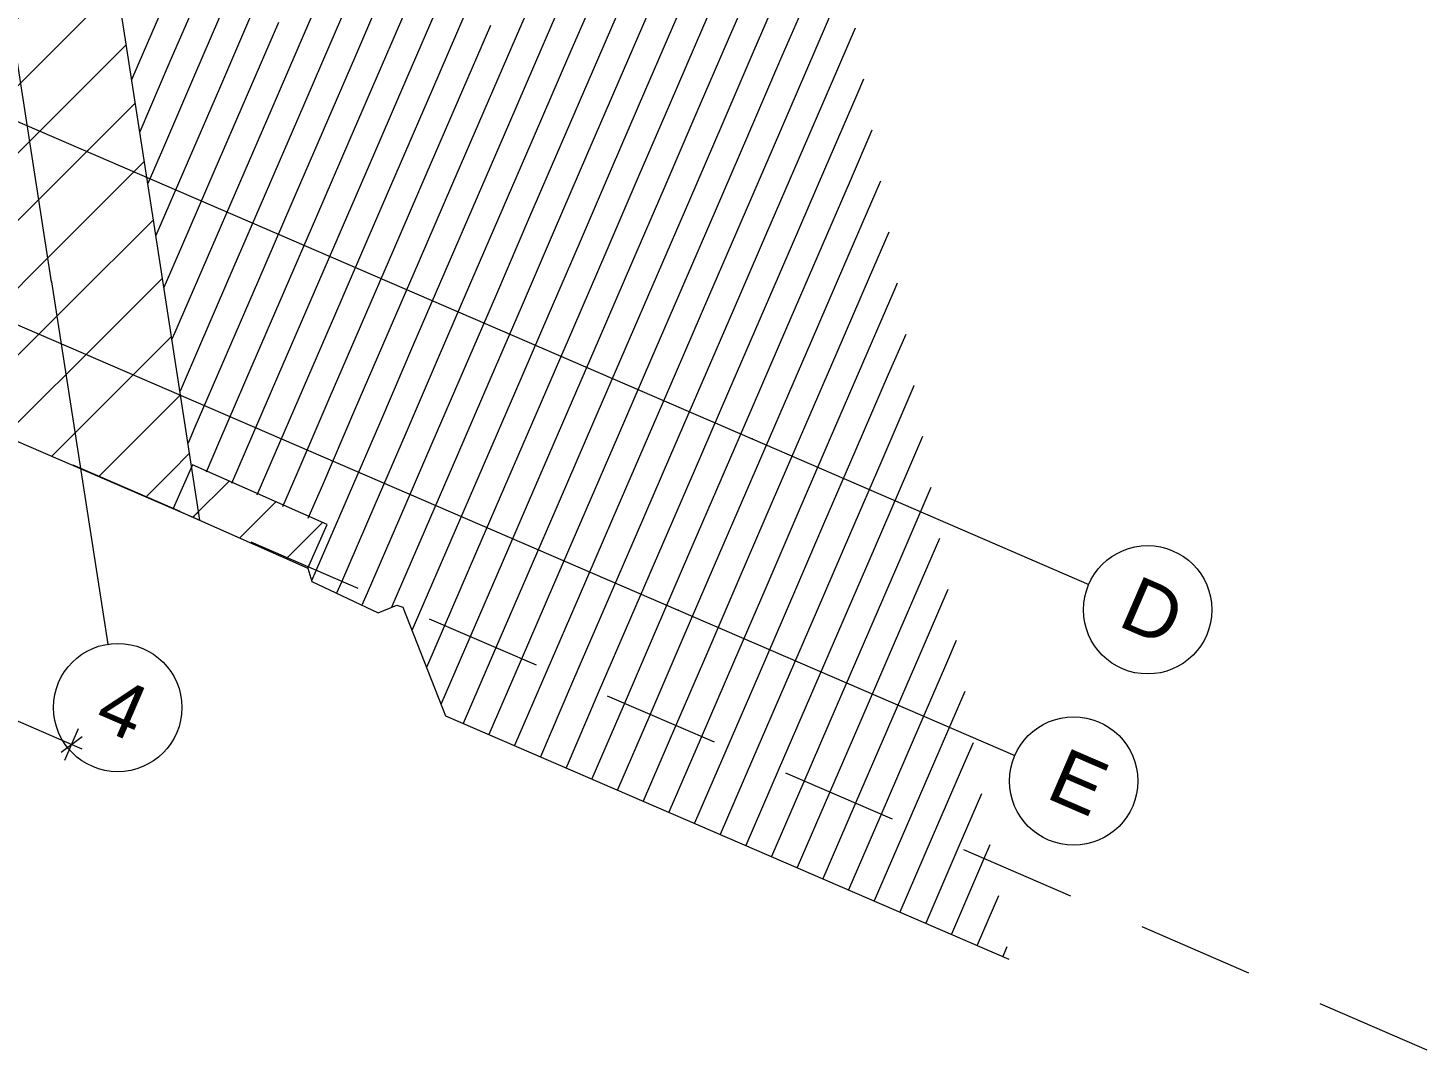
# Model space of a CAD drawing. Header units: millimetres. Extents: x 12535256 to 12566104, y 356204449 to 356234587.
# Drawn here: x 12557364 to 12561179, y 356204449 to 356207237 of the extents above; entities that cross this region are included whole.
import ezdxf
from ezdxf.enums import TextEntityAlignment as Align

# ---------------------------------------------------------------- set-up
doc = ezdxf.new("R2010")
doc.units = ezdxf.units.MM
doc.header["$MEASUREMENT"] = 0
doc.linetypes.add('Dashed Long', pattern=[529.166651, 317.499995, -211.666656])
doc.linetypes.add('Dot & Dashed', pattern=[6702.78, 3527.78, -1763.89, 0, -1411.11])
for name, color, linetype in [('New_010 Aussenwände', 7, 'Continuous'), ('New_110 Bemassungen Ausführung', 7, 'Continuous'), ('New_290 Raster _ Achsen', 7, 'Continuous')]:
    doc.layers.add(name, color=color, linetype=linetype)
for name, color, linetype, lineweight in [('New_010 Aussenwände_Pen_No__1', 7, 'Continuous', 13), ('New_010 Aussenwände_Pen_No__96', 8, 'Continuous', 13), ('New_110 Bemassungen Ausführung_Pen_No__1', 7, 'Continuous', 13), ('New_160 Beschriftungen Ausführung_Pen_No__1', 7, 'Continuous', 13), ('New_255 Plangrafiken_Pen_No__21', 1, 'Continuous', 13), ('New_255 Plangrafiken_Pen_No__39', 8, 'Continuous', 13), ('New_290 Raster _ Achsen_Pen_No__1', 7, 'Continuous', 13), ('New_290 Raster _ Achsen_Pen_No__108', 7, 'Continuous', 13)]:
    doc.layers.add(name, color=color, linetype=linetype, lineweight=lineweight)
doc.styles.add('GENERATED_STYLE_1', font='arial.ttf')
doc.dimstyles.new('GENERATED_STYLE__1', dxfattribs={"dimtxt": 125, "dimasz": 47.5, "dimexe": 0.18, "dimexo": 2, "dimgap": 0, "dimtad": 1, "dimlfac": 0.001, "dimzin": 0, "dimdsep": 46, "dimtxsty": 'GENERATED_STYLE_1', "dimblk": 'ARROWHEAD_2', "dimblk1": 'ARROWHEAD_2', "dimblk2": 'ARROWHEAD_2', "dimcen": 0.09, "dimclrd": 7, "dimclre": 7, "dimclrt": 7, "dimadec": 0, "dimazin": 0, "dimtfac": 1, "dimtdec": 4, "dimtmove": 0, "dimatfit": 3, "dimfxl": 1, "dimtolj": 1, "dimtzin": 0, "dimarcsym": 0})
pattern_1 = [(45, (12240439.16, 356160438.36), (-91.92388, 91.92388), [])]

# ---------------------------------------------------------------- blocks, each defined once
blk = doc.blocks.new('*X19', base_point=(12240439.2, 356160438.4))
at = {"layer": 'New_255 Plangrafiken_Pen_No__39', "color": 8, "linetype": 'Continuous', "lineweight": 13}
for p, q in [((12558204.9, 356207425.3), (12558116.8, 356207221.3)), ((12558204.9, 356207425.3), (12558116.8, 356207221.3)), ((12558783.3, 356207417.3), (12558695.3, 356207213.4)), ((12558783.3, 356207417.3), (12558695.3, 356207213.4)), ((12559291.8, 356207439.7), (12559203.7, 356207235.8)), ((12559291.8, 356207439.7), (12559203.7, 356207235.8)), ((12559361.8, 356207409.4), (12559273.7, 356207205.5)), ((12559361.8, 356207409.4), (12559273.7, 356207205.5)), ((12557766.5, 356207372.7), (12557678.4, 356207168.7)), ((12557766.5, 356207372.7), (12557678.4, 356207168.7)), ((12558274.9, 356207395), (12558186.8, 356207191.1)), ((12558274.9, 356207395), (12558186.8, 356207191.1)), ((12558853.4, 356207387.1), (12558765.3, 356207183.2)), ((12558853.4, 356207387.1), (12558765.3, 356207183.2)), ((12559431.9, 356207379.1), (12559343.8, 356207175.2)), ((12559431.9, 356207379.1), (12559343.8, 356207175.2)), ((12557836.6, 356207342.4), (12557748.5, 356207138.5)), ((12557836.6, 356207342.4), (12557748.5, 356207138.5)), ((12558345, 356207364.7), (12558256.9, 356207160.8)), ((12558345, 356207364.7), (12558256.9, 356207160.8)), ((12558415, 356207334.5), (12558327, 356207130.6)), ((12558415, 356207334.5), (12558327, 356207130.6)), ((12558923.5, 356207356.8), (12558835.4, 356207152.9)), ((12558923.5, 356207356.8), (12558835.4, 356207152.9)), ((12559501.9, 356207348.9), (12559413.8, 356207145)), ((12559501.9, 356207348.9), (12559413.8, 356207145)), ((12557906.6, 356207312.1), (12557818.5, 356207108.2)), ((12557906.6, 356207312.1), (12557818.5, 356207108.2)), ((12558485.1, 356207304.2), (12558397, 356207100.3)), ((12558485.1, 356207304.2), (12558397, 356207100.3)), ((12558993.5, 356207326.5), (12558905.4, 356207122.6)), ((12558993.5, 356207326.5), (12558905.4, 356207122.6)), ((12559063.6, 356207296.3), (12558975.5, 356207092.4)), ((12559063.6, 356207296.3), (12558975.5, 356207092.4)), ((12559572, 356207318.6), (12559483.9, 356207114.7)), ((12559572, 356207318.6), (12559483.9, 356207114.7)), ((12557976.7, 356207281.9), (12557888.6, 356207078)), ((12557976.7, 356207281.9), (12557888.6, 356207078)), ((12558555.1, 356207273.9), (12558467.1, 356207070)), ((12558555.1, 356207273.9), (12558467.1, 356207070)), ((12559133.6, 356207266), (12559045.5, 356207062.1)), ((12559133.6, 356207266), (12559045.5, 356207062.1)), ((12558046.7, 356207251.6), (12557958.6, 356207047.7)), ((12558046.7, 356207251.6), (12557958.6, 356207047.7)), ((12558116.8, 356207221.3), (12558028.7, 356207017.4)), ((12558116.8, 356207221.3), (12558028.7, 356207017.4)), ((12558625.2, 356207243.7), (12558537.1, 356207039.8)), ((12558625.2, 356207243.7), (12558537.1, 356207039.8)), ((12559203.7, 356207235.8), (12559115.6, 356207031.8)), ((12559203.7, 356207235.8), (12559115.6, 356207031.8)), ((12559619.5, 356207236.2), (12559553.9, 356207084.4)), ((12559619.5, 356207236.2), (12559553.9, 356207084.4)), ((12558186.8, 356207191.1), (12558098.8, 356206987.2)), ((12558186.8, 356207191.1), (12558098.8, 356206987.2)), ((12558695.3, 356207213.4), (12558607.2, 356207009.5)), ((12558695.3, 356207213.4), (12558607.2, 356207009.5)), ((12558765.3, 356207183.2), (12558677.2, 356206979.2)), ((12558765.3, 356207183.2), (12558677.2, 356206979.2)), ((12559273.7, 356207205.5), (12559185.6, 356207001.6)), ((12559273.7, 356207205.5), (12559185.6, 356207001.6)), ((12557678.4, 356207168.7), (12557646.7, 356207095.3)), ((12557678.4, 356207168.7), (12557646.7, 356207095.3)), ((12558256.9, 356207160.8), (12558168.8, 356206956.9)), ((12558256.9, 356207160.8), (12558168.8, 356206956.9)), ((12558835.4, 356207152.9), (12558747.3, 356206949)), ((12558835.4, 356207152.9), (12558747.3, 356206949)), ((12559343.8, 356207175.2), (12559255.7, 356206971.3)), ((12559343.8, 356207175.2), (12559255.7, 356206971.3)), ((12559413.8, 356207145), (12559325.7, 356206941.1)), ((12559413.8, 356207145), (12559325.7, 356206941.1)), ((12557748.5, 356207138.5), (12557668.7, 356206953.7)), ((12557748.5, 356207138.5), (12557668.7, 356206953.7)), ((12557818.5, 356207108.2), (12557730.5, 356206904.3)), ((12557818.5, 356207108.2), (12557730.5, 356206904.3)), ((12558327, 356207130.6), (12558238.9, 356206926.6)), ((12558327, 356207130.6), (12558238.9, 356206926.6)), ((12558905.4, 356207122.6), (12558817.3, 356206918.7)), ((12558905.4, 356207122.6), (12558817.3, 356206918.7)), ((12559483.9, 356207114.7), (12559395.8, 356206910.8)), ((12559483.9, 356207114.7), (12559395.8, 356206910.8)), ((12557888.6, 356207078), (12557800.5, 356206874)), ((12557888.6, 356207078), (12557800.5, 356206874)), ((12558397, 356207100.3), (12558308.9, 356206896.4)), ((12558397, 356207100.3), (12558308.9, 356206896.4)), ((12558467.1, 356207070), (12558379, 356206866.1)), ((12558467.1, 356207070), (12558379, 356206866.1)), ((12558975.5, 356207092.4), (12558887.4, 356206888.5)), ((12558975.5, 356207092.4), (12558887.4, 356206888.5)), ((12559553.9, 356207084.4), (12559465.9, 356206880.5)), ((12559553.9, 356207084.4), (12559465.9, 356206880.5)), ((12559642.5, 356207097), (12559624, 356207054.2)), ((12559642.5, 356207097), (12559624, 356207054.2)), ((12557958.6, 356207047.7), (12557870.6, 356206843.8)), ((12557958.6, 356207047.7), (12557870.6, 356206843.8)), ((12558537.1, 356207039.8), (12558449, 356206835.9)), ((12558537.1, 356207039.8), (12558449, 356206835.9)), ((12559045.5, 356207062.1), (12558957.4, 356206858.2)), ((12559045.5, 356207062.1), (12558957.4, 356206858.2)), ((12559115.6, 356207031.8), (12559027.5, 356206827.9)), ((12559115.6, 356207031.8), (12559027.5, 356206827.9)), ((12559624, 356207054.2), (12559535.9, 356206850.3)), ((12559624, 356207054.2), (12559535.9, 356206850.3)), ((12558028.7, 356207017.4), (12557940.6, 356206813.5)), ((12558028.7, 356207017.4), (12557940.6, 356206813.5)), ((12558607.2, 356207009.5), (12558519.1, 356206805.6)), ((12558607.2, 356207009.5), (12558519.1, 356206805.6)), ((12559185.6, 356207001.6), (12559097.6, 356206797.7)), ((12559185.6, 356207001.6), (12559097.6, 356206797.7)), ((12558098.8, 356206987.2), (12558010.7, 356206783.3)), ((12558098.8, 356206987.2), (12558010.7, 356206783.3)), ((12558168.8, 356206956.9), (12558080.7, 356206753)), ((12558168.8, 356206956.9), (12558080.7, 356206753)), ((12558677.2, 356206979.2), (12558589.1, 356206775.3)), ((12558677.2, 356206979.2), (12558589.1, 356206775.3)), ((12559255.7, 356206971.3), (12559167.6, 356206767.4)), ((12559255.7, 356206971.3), (12559167.6, 356206767.4)), ((12559665.5, 356206957.8), (12559606, 356206820)), ((12559665.5, 356206957.8), (12559606, 356206820)), ((12558238.9, 356206926.6), (12558150.8, 356206722.7)), ((12558238.9, 356206926.6), (12558150.8, 356206722.7)), ((12558747.3, 356206949), (12558659.2, 356206745.1)), ((12558747.3, 356206949), (12558659.2, 356206745.1)), ((12558817.3, 356206918.7), (12558729.2, 356206714.8)), ((12558817.3, 356206918.7), (12558729.2, 356206714.8)), ((12559325.7, 356206941.1), (12559237.7, 356206737.1)), ((12559325.7, 356206941.1), (12559237.7, 356206737.1)), ((12557730.5, 356206904.3), (12557690.7, 356206812.2)), ((12557730.5, 356206904.3), (12557690.7, 356206812.2)), ((12558308.9, 356206896.4), (12558220.8, 356206692.5)), ((12558308.9, 356206896.4), (12558220.8, 356206692.5)), ((12558887.4, 356206888.5), (12558799.3, 356206684.5)), ((12558887.4, 356206888.5), (12558799.3, 356206684.5)), ((12559395.8, 356206910.8), (12559307.7, 356206706.9)), ((12559395.8, 356206910.8), (12559307.7, 356206706.9)), ((12559465.9, 356206880.5), (12559377.8, 356206676.6)), ((12559465.9, 356206880.5), (12559377.8, 356206676.6)), ((12557800.5, 356206874), (12557712.6, 356206670.6)), ((12557800.5, 356206874), (12557712.6, 356206670.6)), ((12557870.6, 356206843.8), (12557782.5, 356206639.9)), ((12557870.6, 356206843.8), (12557782.5, 356206639.9)), ((12558379, 356206866.1), (12558290.9, 356206662.2)), ((12558379, 356206866.1), (12558290.9, 356206662.2)), ((12558957.4, 356206858.2), (12558869.4, 356206654.3)), ((12558957.4, 356206858.2), (12558869.4, 356206654.3)), ((12559535.9, 356206850.3), (12559447.8, 356206646.4)), ((12559535.9, 356206850.3), (12559447.8, 356206646.4)), ((12557940.6, 356206813.5), (12557852.5, 356206609.6)), ((12557940.6, 356206813.5), (12557852.5, 356206609.6)), ((12558449, 356206835.9), (12558360.9, 356206631.9)), ((12558449, 356206835.9), (12558360.9, 356206631.9)), ((12558519.1, 356206805.6), (12558431, 356206601.7)), ((12558519.1, 356206805.6), (12558431, 356206601.7)), ((12559027.5, 356206827.9), (12558939.4, 356206624)), ((12559027.5, 356206827.9), (12558939.4, 356206624)), ((12559606, 356206820), (12559517.9, 356206616.1)), ((12559606, 356206820), (12559517.9, 356206616.1)), ((12559688.5, 356206818.6), (12559676, 356206789.7)), ((12559688.5, 356206818.6), (12559676, 356206789.7)), ((12558010.7, 356206783.3), (12557922.6, 356206579.3)), ((12558010.7, 356206783.3), (12557922.6, 356206579.3)), ((12558589.1, 356206775.3), (12558501.1, 356206571.4)), ((12558589.1, 356206775.3), (12558501.1, 356206571.4)), ((12559097.6, 356206797.7), (12559009.5, 356206593.8)), ((12559097.6, 356206797.7), (12559009.5, 356206593.8)), ((12559167.6, 356206767.4), (12559079.5, 356206563.5)), ((12559167.6, 356206767.4), (12559079.5, 356206563.5)), ((12559676, 356206789.7), (12559587.9, 356206585.8)), ((12559676, 356206789.7), (12559587.9, 356206585.8)), ((12558080.7, 356206753), (12557992.6, 356206549.1)), ((12558080.7, 356206753), (12557992.6, 356206549.1)), ((12558150.8, 356206722.7), (12558062.7, 356206518.8)), ((12558150.8, 356206722.7), (12558062.7, 356206518.8)), ((12558659.2, 356206745.1), (12558571.1, 356206541.2)), ((12558659.2, 356206745.1), (12558571.1, 356206541.2)), ((12559237.7, 356206737.1), (12559149.6, 356206533.2)), ((12559237.7, 356206737.1), (12559149.6, 356206533.2)), ((12558220.8, 356206692.5), (12558132.7, 356206488.6)), ((12558220.8, 356206692.5), (12558132.7, 356206488.6)), ((12558729.2, 356206714.8), (12558641.2, 356206510.9)), ((12558729.2, 356206714.8), (12558641.2, 356206510.9)), ((12558799.3, 356206684.5), (12558711.2, 356206480.6)), ((12558799.3, 356206684.5), (12558711.2, 356206480.6)), ((12559307.7, 356206706.9), (12559219.6, 356206503)), ((12559307.7, 356206706.9), (12559219.6, 356206503)), ((12558290.9, 356206662.2), (12558202.8, 356206458.3)), ((12558290.9, 356206662.2), (12558202.8, 356206458.3)), ((12558869.4, 356206654.3), (12558781.3, 356206450.4)), ((12558869.4, 356206654.3), (12558781.3, 356206450.4)), ((12559377.8, 356206676.6), (12559289.7, 356206472.7)), ((12559377.8, 356206676.6), (12559289.7, 356206472.7)), ((12559447.8, 356206646.4), (12559359.7, 356206442.4)), ((12559447.8, 356206646.4), (12559359.7, 356206442.4)), ((12559711.5, 356206679.4), (12559658, 356206555.6)), ((12559711.5, 356206679.4), (12559658, 356206555.6)), ((12557782.5, 356206639.9), (12557734.6, 356206529.1)), ((12557782.5, 356206639.9), (12557734.6, 356206529.1)), ((12557852.5, 356206609.6), (12557764.4, 356206405.7)), ((12557852.5, 356206609.6), (12557764.4, 356206405.7)), ((12558360.9, 356206631.9), (12558272.9, 356206428)), ((12558360.9, 356206631.9), (12558272.9, 356206428)), ((12558939.4, 356206624), (12558851.3, 356206420.1)), ((12558939.4, 356206624), (12558851.3, 356206420.1)), ((12559517.9, 356206616.1), (12559429.8, 356206412.2)), ((12559517.9, 356206616.1), (12559429.8, 356206412.2)), ((12557922.6, 356206579.3), (12557834.5, 356206375.4)), ((12557922.6, 356206579.3), (12557834.5, 356206375.4)), ((12558431, 356206601.7), (12558342.9, 356206397.8)), ((12558431, 356206601.7), (12558342.9, 356206397.8)), ((12558501.1, 356206571.4), (12558413, 356206367.5)), ((12558501.1, 356206571.4), (12558413, 356206367.5)), ((12559009.5, 356206593.8), (12558921.4, 356206389.8)), ((12559009.5, 356206593.8), (12558921.4, 356206389.8)), ((12559587.9, 356206585.8), (12559499.8, 356206381.9)), ((12559587.9, 356206585.8), (12559499.8, 356206381.9)), ((12557992.6, 356206549.1), (12557904.6, 356206345.2)), ((12557992.6, 356206549.1), (12557904.6, 356206345.2)), ((12558571.1, 356206541.2), (12558483, 356206337.3)), ((12558571.1, 356206541.2), (12558483, 356206337.3)), ((12559079.5, 356206563.5), (12558991.4, 356206359.6)), ((12559079.5, 356206563.5), (12558991.4, 356206359.6)), ((12559149.6, 356206533.2), (12559061.5, 356206329.3)), ((12559149.6, 356206533.2), (12559061.5, 356206329.3)), ((12559658, 356206555.6), (12559569.9, 356206351.7)), ((12559658, 356206555.6), (12559569.9, 356206351.7)), ((12559734.5, 356206540.2), (12559728, 356206525.3)), ((12559734.5, 356206540.2), (12559728, 356206525.3)), ((12558062.7, 356206518.8), (12557974.6, 356206314.9)), ((12558062.7, 356206518.8), (12557974.6, 356206314.9)), ((12558641.2, 356206510.9), (12558553.1, 356206307)), ((12558641.2, 356206510.9), (12558553.1, 356206307)), ((12559219.6, 356206503), (12559131.5, 356206299.1)), ((12559219.6, 356206503), (12559131.5, 356206299.1)), ((12559728, 356206525.3), (12559640, 356206321.4)), ((12559728, 356206525.3), (12559640, 356206321.4)), ((12558132.7, 356206488.6), (12558044.7, 356206284.7)), ((12558132.7, 356206488.6), (12558044.7, 356206284.7)), ((12558202.8, 356206458.3), (12558114.7, 356206254.4)), ((12558202.8, 356206458.3), (12558114.7, 356206254.4)), ((12558711.2, 356206480.6), (12558623.1, 356206276.7)), ((12558711.2, 356206480.6), (12558623.1, 356206276.7)), ((12559289.7, 356206472.7), (12559201.6, 356206268.8)), ((12559289.7, 356206472.7), (12559201.6, 356206268.8)), ((12558272.9, 356206428), (12558184.8, 356206224.1)), ((12558272.9, 356206428), (12558184.8, 356206224.1)), ((12558781.3, 356206450.4), (12558693.2, 356206246.5)), ((12558781.3, 356206450.4), (12558693.2, 356206246.5)), ((12558851.3, 356206420.1), (12558763.2, 356206216.2)), ((12558851.3, 356206420.1), (12558763.2, 356206216.2)), ((12559359.7, 356206442.4), (12559271.7, 356206238.5)), ((12559359.7, 356206442.4), (12559271.7, 356206238.5)), ((12557764.4, 356206405.7), (12557756.6, 356206387.5)), ((12557764.4, 356206405.7), (12557756.6, 356206387.5)), ((12558342.9, 356206397.8), (12558254.8, 356206193.9)), ((12558342.9, 356206397.8), (12558254.8, 356206193.9)), ((12558921.4, 356206389.8), (12558833.3, 356206185.9)), ((12558921.4, 356206389.8), (12558833.3, 356206185.9)), ((12559429.8, 356206412.2), (12559341.7, 356206208.3)), ((12559429.8, 356206412.2), (12559341.7, 356206208.3)), ((12559499.8, 356206381.9), (12559411.8, 356206178)), ((12559499.8, 356206381.9), (12559411.8, 356206178)), ((12559757.5, 356206401), (12559710, 356206291.1)), ((12559757.5, 356206401), (12559710, 356206291.1)), ((12557834.5, 356206375.4), (12557778.6, 356206245.9)), ((12557834.5, 356206375.4), (12557778.6, 356206245.9)), ((12557904.6, 356206345.2), (12557816.5, 356206141.3)), ((12557904.6, 356206345.2), (12557816.5, 356206141.3)), ((12558413, 356206367.5), (12558324.9, 356206163.6)), ((12558413, 356206367.5), (12558324.9, 356206163.6)), ((12558991.4, 356206359.6), (12558903.3, 356206155.7)), ((12558991.4, 356206359.6), (12558903.3, 356206155.7)), ((12559569.9, 356206351.7), (12559481.8, 356206147.8)), ((12559569.9, 356206351.7), (12559481.8, 356206147.8)), ((12557974.6, 356206314.9), (12557886.5, 356206111)), ((12557974.6, 356206314.9), (12557886.5, 356206111)), ((12558483, 356206337.3), (12558394.9, 356206133.3)), ((12558483, 356206337.3), (12558394.9, 356206133.3)), ((12558553.1, 356206307), (12558465, 356206103.1)), ((12558553.1, 356206307), (12558465, 356206103.1)), ((12559061.5, 356206329.3), (12558973.4, 356206125.4)), ((12559061.5, 356206329.3), (12558973.4, 356206125.4)), ((12559640, 356206321.4), (12559551.9, 356206117.5)), ((12559640, 356206321.4), (12559551.9, 356206117.5)), ((12558044.7, 356206284.7), (12557956.6, 356206080.7)), ((12558044.7, 356206284.7), (12557956.6, 356206080.7)), ((12558623.1, 356206276.7), (12558535, 356206072.8)), ((12558623.1, 356206276.7), (12558535, 356206072.8)), ((12559131.5, 356206299.1), (12559043.5, 356206095.2)), ((12559131.5, 356206299.1), (12559043.5, 356206095.2)), ((12559201.6, 356206268.8), (12559113.5, 356206064.9)), ((12559201.6, 356206268.8), (12559113.5, 356206064.9)), ((12559710, 356206291.1), (12559621.9, 356206087.2)), ((12559710, 356206291.1), (12559621.9, 356206087.2)), ((12558114.7, 356206254.4), (12558026.6, 356206050.5)), ((12558114.7, 356206254.4), (12558026.6, 356206050.5)), ((12558693.2, 356206246.5), (12558605.1, 356206042.6)), ((12558693.2, 356206246.5), (12558605.1, 356206042.6)), ((12559271.7, 356206238.5), (12559183.6, 356206034.6)), ((12559271.7, 356206238.5), (12559183.6, 356206034.6)), ((12559780.1, 356206260.9), (12559692, 356206057)), ((12559780.1, 356206260.9), (12559692, 356206057)), ((12559780.5, 356206261.8), (12559780.1, 356206260.9)), ((12559780.5, 356206261.8), (12559780.1, 356206260.9)), ((12558184.8, 356206224.1), (12558096.7, 356206020.2)), ((12558184.8, 356206224.1), (12558096.7, 356206020.2)), ((12558254.8, 356206193.9), (12558166.7, 356205990)), ((12558254.8, 356206193.9), (12558166.7, 356205990)), ((12558763.2, 356206216.2), (12558675.2, 356206012.3)), ((12558763.2, 356206216.2), (12558675.2, 356206012.3)), ((12559341.7, 356206208.3), (12559253.6, 356206004.4)), ((12559341.7, 356206208.3), (12559253.6, 356206004.4)), ((12558324.9, 356206163.6), (12558236.8, 356205959.7)), ((12558324.9, 356206163.6), (12558236.8, 356205959.7)), ((12558833.3, 356206185.9), (12558745.2, 356205982)), ((12558833.3, 356206185.9), (12558745.2, 356205982)), ((12558903.3, 356206155.7), (12558815.3, 356205951.8)), ((12558903.3, 356206155.7), (12558815.3, 356205951.8)), ((12559411.8, 356206178), (12559323.7, 356205974.1)), ((12559411.8, 356206178), (12559323.7, 356205974.1)), ((12557816.5, 356206141.3), (12557800.5, 356206104.4)), ((12557816.5, 356206141.3), (12557800.5, 356206104.4)), ((12558394.9, 356206133.3), (12558306.8, 356205929.4)), ((12558394.9, 356206133.3), (12558306.8, 356205929.4)), ((12558973.4, 356206125.4), (12558885.3, 356205921.5)), ((12558973.4, 356206125.4), (12558885.3, 356205921.5)), ((12559481.8, 356206147.8), (12559393.7, 356205943.8)), ((12559481.8, 356206147.8), (12559393.7, 356205943.8)), ((12559551.9, 356206117.5), (12559463.8, 356205913.6)), ((12559551.9, 356206117.5), (12559463.8, 356205913.6)), ((12559803.4, 356206122.6), (12559762, 356206026.7)), ((12559803.4, 356206122.6), (12559762, 356206026.7)), ((12557886.5, 356206111), (12557849.6, 356206025.6)), ((12557886.5, 356206111), (12557849.6, 356206025.6)), ((12557956.6, 356206080.7), (12557919, 356205993.8)), ((12557956.6, 356206080.7), (12557919, 356205993.8)), ((12558465, 356206103.1), (12558376.9, 356205899.2)), ((12558465, 356206103.1), (12558376.9, 356205899.2)), ((12559043.5, 356206095.2), (12558955.4, 356205891.2)), ((12559043.5, 356206095.2), (12558955.4, 356205891.2)), ((12559621.9, 356206087.2), (12559533.8, 356205883.3)), ((12559621.9, 356206087.2), (12559533.8, 356205883.3)), ((12558026.6, 356206050.5), (12557988.4, 356205962.1)), ((12558026.6, 356206050.5), (12557988.4, 356205962.1)), ((12558535, 356206072.8), (12558447, 356205868.9)), ((12558535, 356206072.8), (12558447, 356205868.9)), ((12558605.1, 356206042.6), (12558517, 356205838.6)), ((12558605.1, 356206042.6), (12558517, 356205838.6)), ((12559113.5, 356206064.9), (12559025.4, 356205861)), ((12559113.5, 356206064.9), (12559025.4, 356205861)), ((12559692, 356206057), (12559603.9, 356205853.1)), ((12559692, 356206057), (12559603.9, 356205853.1)), ((12558096.7, 356206020.2), (12558057.8, 356205930.3)), ((12558096.7, 356206020.2), (12558057.8, 356205930.3)), ((12558675.2, 356206012.3), (12558587.1, 356205808.4)), ((12558675.2, 356206012.3), (12558587.1, 356205808.4)), ((12559183.6, 356206034.6), (12559095.5, 356205830.7)), ((12559183.6, 356206034.6), (12559095.5, 356205830.7)), ((12559253.6, 356206004.4), (12559165.5, 356205800.5)), ((12559253.6, 356206004.4), (12559165.5, 356205800.5)), ((12559762, 356206026.7), (12559673.9, 356205822.8)), ((12559762, 356206026.7), (12559673.9, 356205822.8)), ((12558166.7, 356205990), (12558127.3, 356205898.6)), ((12558166.7, 356205990), (12558127.3, 356205898.6)), ((12558236.8, 356205959.7), (12558148.7, 356205755.8)), ((12558236.8, 356205959.7), (12558148.7, 356205755.8)), ((12558745.2, 356205982), (12558657.1, 356205778.1)), ((12558745.2, 356205982), (12558657.1, 356205778.1)), ((12559323.7, 356205974.1), (12559235.6, 356205770.2)), ((12559323.7, 356205974.1), (12559235.6, 356205770.2)), ((12559826.4, 356205983.4), (12559744, 356205792.5)), ((12559826.4, 356205983.4), (12559744, 356205792.5)), ((12558306.8, 356205929.4), (12558218.8, 356205725.5)), ((12558306.8, 356205929.4), (12558218.8, 356205725.5)), ((12558815.3, 356205951.8), (12558727.2, 356205747.9)), ((12558815.3, 356205951.8), (12558727.2, 356205747.9)), ((12558885.3, 356205921.5), (12558797.2, 356205717.6)), ((12558885.3, 356205921.5), (12558797.2, 356205717.6)), ((12559393.7, 356205943.8), (12559305.6, 356205739.9)), ((12559393.7, 356205943.8), (12559305.6, 356205739.9)), ((12558376.9, 356205899.2), (12558288.8, 356205695.3)), ((12558376.9, 356205899.2), (12558288.8, 356205695.3)), ((12558955.4, 356205891.2), (12558867.3, 356205687.3)), ((12558955.4, 356205891.2), (12558867.3, 356205687.3)), ((12559463.8, 356205913.6), (12559375.7, 356205709.7)), ((12559463.8, 356205913.6), (12559375.7, 356205709.7)), ((12559533.8, 356205883.3), (12559445.8, 356205679.4)), ((12559533.8, 356205883.3), (12559445.8, 356205679.4)), ((12558447, 356205868.9), (12558358.9, 356205665)), ((12558447, 356205868.9), (12558358.9, 356205665)), ((12559025.4, 356205861), (12558937.3, 356205657.1)), ((12559025.4, 356205861), (12558937.3, 356205657.1)), ((12559603.9, 356205853.1), (12559515.8, 356205649.1)), ((12559603.9, 356205853.1), (12559515.8, 356205649.1)), ((12558517, 356205838.6), (12558428.9, 356205634.7)), ((12558517, 356205838.6), (12558428.9, 356205634.7)), ((12558587.1, 356205808.4), (12558499, 356205604.5)), ((12558587.1, 356205808.4), (12558499, 356205604.5)), ((12559095.5, 356205830.7), (12559007.4, 356205626.8)), ((12559095.5, 356205830.7), (12559007.4, 356205626.8)), ((12559673.9, 356205822.8), (12559585.9, 356205618.9)), ((12559673.9, 356205822.8), (12559585.9, 356205618.9)), ((12559849.4, 356205844.2), (12559814.1, 356205762.3)), ((12559849.4, 356205844.2), (12559814.1, 356205762.3)), ((12558657.1, 356205778.1), (12558569, 356205574.2)), ((12558657.1, 356205778.1), (12558569, 356205574.2)), ((12559165.5, 356205800.5), (12559077.4, 356205596.5)), ((12559165.5, 356205800.5), (12559077.4, 356205596.5)), ((12559235.6, 356205770.2), (12559147.5, 356205566.3)), ((12559235.6, 356205770.2), (12559147.5, 356205566.3)), ((12559744, 356205792.5), (12559655.9, 356205588.6)), ((12559744, 356205792.5), (12559655.9, 356205588.6)), ((12558148.7, 356205755.8), (12558137.2, 356205729.2)), ((12558148.7, 356205755.8), (12558137.2, 356205729.2)), ((12558727.2, 356205747.9), (12558639.1, 356205543.9)), ((12558727.2, 356205747.9), (12558639.1, 356205543.9)), ((12559305.6, 356205739.9), (12559217.6, 356205536)), ((12559305.6, 356205739.9), (12559217.6, 356205536)), ((12559814.1, 356205762.3), (12559726, 356205558.4)), ((12559814.1, 356205762.3), (12559726, 356205558.4)), ((12558218.8, 356205725.5), (12558205.5, 356205694.8)), ((12558218.8, 356205725.5), (12558205.5, 356205694.8)), ((12558288.8, 356205695.3), (12558274.5, 356205662.2)), ((12558288.8, 356205695.3), (12558274.5, 356205662.2)), ((12558797.2, 356205717.6), (12558709.1, 356205513.7)), ((12558797.2, 356205717.6), (12558709.1, 356205513.7)), ((12559375.7, 356205709.7), (12559287.6, 356205505.8)), ((12559375.7, 356205709.7), (12559287.6, 356205505.8)), ((12559872.4, 356205705), (12559796, 356205528.1)), ((12559872.4, 356205705), (12559796, 356205528.1)), ((12558358.9, 356205665), (12558354.9, 356205655.9)), ((12558358.9, 356205665), (12558354.9, 356205655.9)), ((12558867.3, 356205687.3), (12558779.2, 356205483.4)), ((12558867.3, 356205687.3), (12558779.2, 356205483.4)), ((12558937.3, 356205657.1), (12558849.3, 356205453.2)), ((12558937.3, 356205657.1), (12558849.3, 356205453.2)), ((12559445.8, 356205679.4), (12559357.7, 356205475.5)), ((12559445.8, 356205679.4), (12559357.7, 356205475.5)), ((12558428.9, 356205634.7), (12558411.1, 356205593.5)), ((12558428.9, 356205634.7), (12558411.1, 356205593.5)), ((12559007.4, 356205626.8), (12558919.3, 356205422.9)), ((12559007.4, 356205626.8), (12558919.3, 356205422.9)), ((12559515.8, 356205649.1), (12559427.7, 356205445.2)), ((12559515.8, 356205649.1), (12559427.7, 356205445.2)), ((12559585.9, 356205618.9), (12559497.8, 356205415)), ((12559585.9, 356205618.9), (12559497.8, 356205415)), ((12558499, 356205604.5), (12558450.7, 356205492.6)), ((12558499, 356205604.5), (12558450.7, 356205492.6)), ((12559077.4, 356205596.5), (12558989.4, 356205392.6)), ((12559077.4, 356205596.5), (12558989.4, 356205392.6)), ((12559655.9, 356205588.6), (12559567.8, 356205384.7)), ((12559655.9, 356205588.6), (12559567.8, 356205384.7)), ((12558569, 356205574.2), (12558490.2, 356205391.7)), ((12558569, 356205574.2), (12558490.2, 356205391.7)), ((12558639.1, 356205543.9), (12558551, 356205340)), ((12558639.1, 356205543.9), (12558551, 356205340)), ((12559147.5, 356205566.3), (12559059.4, 356205362.4)), ((12559147.5, 356205566.3), (12559059.4, 356205362.4)), ((12559726, 356205558.4), (12559637.9, 356205354.4)), ((12559726, 356205558.4), (12559637.9, 356205354.4)), ((12559895.4, 356205565.8), (12559866.1, 356205497.8)), ((12559895.4, 356205565.8), (12559866.1, 356205497.8)), ((12558709.1, 356205513.7), (12558621.1, 356205309.8)), ((12558709.1, 356205513.7), (12558621.1, 356205309.8)), ((12559217.6, 356205536), (12559129.5, 356205332.1)), ((12559217.6, 356205536), (12559129.5, 356205332.1)), ((12559287.6, 356205505.8), (12559199.5, 356205301.8)), ((12559287.6, 356205505.8), (12559199.5, 356205301.8)), ((12559796, 356205528.1), (12559707.9, 356205324.2)), ((12559796, 356205528.1), (12559707.9, 356205324.2)), ((12558779.2, 356205483.4), (12558691.1, 356205279.5)), ((12558779.2, 356205483.4), (12558691.1, 356205279.5)), ((12559357.7, 356205475.5), (12559269.6, 356205271.6)), ((12559357.7, 356205475.5), (12559269.6, 356205271.6)), ((12559866.1, 356205497.8), (12559778, 356205293.9)), ((12559866.1, 356205497.8), (12559778, 356205293.9)), ((12558849.3, 356205453.2), (12558761.2, 356205249.2)), ((12558849.3, 356205453.2), (12558761.2, 356205249.2)), ((12559427.7, 356205445.2), (12559339.6, 356205241.3)), ((12559427.7, 356205445.2), (12559339.6, 356205241.3)), ((12559918.4, 356205426.6), (12559848, 356205263.7)), ((12559918.4, 356205426.6), (12559848, 356205263.7)), ((12558919.3, 356205422.9), (12558831.2, 356205219)), ((12558919.3, 356205422.9), (12558831.2, 356205219)), ((12558989.4, 356205392.6), (12558901.3, 356205188.7)), ((12558989.4, 356205392.6), (12558901.3, 356205188.7)), ((12559497.8, 356205415), (12559409.7, 356205211.1)), ((12559497.8, 356205415), (12559409.7, 356205211.1)), ((12559059.4, 356205362.4), (12558971.3, 356205158.5)), ((12559059.4, 356205362.4), (12558971.3, 356205158.5)), ((12559567.8, 356205384.7), (12559479.7, 356205180.8)), ((12559567.8, 356205384.7), (12559479.7, 356205180.8)), ((12559637.9, 356205354.4), (12559549.8, 356205150.5)), ((12559637.9, 356205354.4), (12559549.8, 356205150.5)), ((12558551, 356205340), (12558550.8, 356205339.6)), ((12558551, 356205340), (12558550.8, 356205339.6)), ((12559129.5, 356205332.1), (12559041.4, 356205128.2)), ((12559129.5, 356205332.1), (12559041.4, 356205128.2)), ((12559707.9, 356205324.2), (12559619.9, 356205120.3)), ((12559707.9, 356205324.2), (12559619.9, 356205120.3)), ((12558621.1, 356205309.8), (12558620.9, 356205309.4)), ((12558621.1, 356205309.8), (12558620.9, 356205309.4)), ((12558691.1, 356205279.5), (12558690.9, 356205279.1)), ((12558691.1, 356205279.5), (12558690.9, 356205279.1)), ((12559199.5, 356205301.8), (12559111.4, 356205097.9)), ((12559199.5, 356205301.8), (12559111.4, 356205097.9)), ((12559778, 356205293.9), (12559689.9, 356205090)), ((12559778, 356205293.9), (12559689.9, 356205090)), ((12559941.4, 356205287.4), (12559918.1, 356205233.4)), ((12559941.4, 356205287.4), (12559918.1, 356205233.4)), ((12558761.2, 356205249.2), (12558761, 356205248.9)), ((12558761.2, 356205249.2), (12558761, 356205248.9)), ((12559269.6, 356205271.6), (12559181.5, 356205067.7)), ((12559269.6, 356205271.6), (12559181.5, 356205067.7)), ((12559339.6, 356205241.3), (12559251.5, 356205037.4)), ((12559339.6, 356205241.3), (12559251.5, 356205037.4)), ((12559848, 356205263.7), (12559760, 356205059.7)), ((12559848, 356205263.7), (12559760, 356205059.7)), ((12558831.2, 356205219), (12558831.1, 356205218.6)), ((12558831.2, 356205219), (12558831.1, 356205218.6)), ((12559409.7, 356205211.1), (12559321.6, 356205007.1)), ((12559409.7, 356205211.1), (12559321.6, 356205007.1)), ((12559918.1, 356205233.4), (12559830, 356205029.5)), ((12559918.1, 356205233.4), (12559830, 356205029.5)), ((12558901.3, 356205188.7), (12558901.1, 356205188.3)), ((12558901.3, 356205188.7), (12558901.1, 356205188.3)), ((12558971.3, 356205158.5), (12558971.2, 356205158.1)), ((12558971.3, 356205158.5), (12558971.2, 356205158.1)), ((12559479.7, 356205180.8), (12559391.7, 356204976.9)), ((12559479.7, 356205180.8), (12559391.7, 356204976.9)), ((12559041.4, 356205128.2), (12559041.2, 356205127.8)), ((12559041.4, 356205128.2), (12559041.2, 356205127.8)), ((12559549.8, 356205150.5), (12559461.7, 356204946.6)), ((12559549.8, 356205150.5), (12559461.7, 356204946.6)), ((12559619.9, 356205120.3), (12559531.8, 356204916.4)), ((12559619.9, 356205120.3), (12559531.8, 356204916.4)), ((12559964.4, 356205148.2), (12559900.1, 356204999.2)), ((12559964.4, 356205148.2), (12559900.1, 356204999.2)), ((12559111.4, 356205097.9), (12559111.3, 356205097.5)), ((12559111.4, 356205097.9), (12559111.3, 356205097.5)), ((12559689.9, 356205090), (12559601.8, 356204886.1)), ((12559689.9, 356205090), (12559601.8, 356204886.1)), ((12559181.5, 356205067.7), (12559181.3, 356205067.3)), ((12559181.5, 356205067.7), (12559181.3, 356205067.3)), ((12559760, 356205059.7), (12559671.9, 356204855.8)), ((12559760, 356205059.7), (12559671.9, 356204855.8)), ((12559251.5, 356205037.4), (12559251.4, 356205037)), ((12559251.5, 356205037.4), (12559251.4, 356205037)), ((12559321.6, 356205007.1), (12559321.4, 356205006.8)), ((12559321.6, 356205007.1), (12559321.4, 356205006.8)), ((12559830, 356205029.5), (12559741.9, 356204825.6)), ((12559830, 356205029.5), (12559741.9, 356204825.6)), ((12559987.4, 356205009), (12559970.1, 356204969)), ((12559987.4, 356205009), (12559970.1, 356204969)), ((12559391.7, 356204976.9), (12559391.5, 356204976.5)), ((12559391.7, 356204976.9), (12559391.5, 356204976.5)), ((12559900.1, 356204999.2), (12559812, 356204795.3)), ((12559900.1, 356204999.2), (12559812, 356204795.3)), ((12559970.1, 356204969), (12559882, 356204765)), ((12559970.1, 356204969), (12559882, 356204765)), ((12559461.7, 356204946.6), (12559461.5, 356204946.2)), ((12559461.7, 356204946.6), (12559461.5, 356204946.2)), ((12559531.8, 356204916.4), (12559531.6, 356204916)), ((12559531.8, 356204916.4), (12559531.6, 356204916)), ((12559601.8, 356204886.1), (12559601.6, 356204885.7)), ((12559601.8, 356204886.1), (12559601.6, 356204885.7)), ((12559671.9, 356204855.8), (12559671.7, 356204855.4)), ((12559671.9, 356204855.8), (12559671.7, 356204855.4)), ((12560010.4, 356204869.8), (12559952.1, 356204734.8)), ((12560010.4, 356204869.8), (12559952.1, 356204734.8)), ((12559741.9, 356204825.6), (12559741.8, 356204825.2)), ((12559741.9, 356204825.6), (12559741.8, 356204825.2)), ((12559812, 356204795.3), (12559811.8, 356204794.9)), ((12559812, 356204795.3), (12559811.8, 356204794.9)), ((12559882, 356204765), (12559881.9, 356204764.7)), ((12559882, 356204765), (12559881.9, 356204764.7)), ((12559952.1, 356204734.8), (12559951.9, 356204734.4)), ((12559952.1, 356204734.8), (12559951.9, 356204734.4)), ((12560022.1, 356204704.5), (12560022, 356204704.1)), ((12560022.1, 356204704.5), (12560022, 356204704.1)), ((12560033.4, 356204730.6), (12560022.1, 356204704.5)), ((12560033.4, 356204730.6), (12560022.1, 356204704.5))]:
    blk.add_line(p, q, dxfattribs=at)
blk = doc.blocks.new('Fill_1', base_point=(12240439.2, 356160438.4))
at = {"layer": 'New_255 Plangrafiken_Pen_No__39', "color": 8, "linetype": 'Continuous', "lineweight": 13}
blk.add_blockref('*X19', (12240439.2, 356160438.4), dxfattribs=at)
blk = doc.blocks.new('Wall_1', base_point=(12539764.3, 356214462.5))
at = {"layer": 'New_010 Aussenwände_Pen_No__96', "linetype": 'Continuous', "lineweight": 13}
h = blk.add_hatch(dxfattribs=at)
h.set_pattern_fill('COMMON_BRICK', color=8, style=0, pattern_type=2)
h.set_pattern_definition(pattern_1)
h.paths.add_polyline_path([(12557706, 356206712), (12557217.8, 356206922.9), (12557833, 356205894.6)])
h = blk.add_hatch(dxfattribs=at)
h.set_pattern_fill('COMMON_BRICK', color=8, style=0, pattern_type=2)
h.set_pattern_definition(pattern_1)
h.paths.add_polyline_path([(12557217.8, 356206922.9), (12557344.9, 356206105.5), (12557833, 356205894.6)])
at = {"layer": 'New_010 Aussenwände_Pen_No__1', "color": 7, "linetype": 'Continuous', "lineweight": 13, "flags": 128}
for points in [[(12539095, 356213989.1), (12557833, 356205894.6)], [(12557833, 356205894.6), (12557706, 356206712)]]:
    blk.add_lwpolyline(points, dxfattribs=at)
blk = doc.blocks.new('Wall_21', base_point=(12555428.7, 356218436.4))
at = {"layer": 'New_010 Aussenwände_Pen_No__96', "linetype": 'Continuous', "lineweight": 13}
h = blk.add_hatch(dxfattribs=at)
h.set_pattern_fill('COMMON_BRICK', color=8, style=0, pattern_type=2)
h.set_pattern_definition(pattern_1)
h.paths.add_polyline_path([(12555916.9, 356218225.5), (12555428.7, 356218436.4), (12557217.8, 356206922.9), (12557706, 356206712)])
at = {"layer": 'New_010 Aussenwände_Pen_No__1', "color": 7, "linetype": 'Continuous', "lineweight": 13, "flags": 128}
blk.add_lwpolyline([(12557706, 356206712), (12555916.9, 356218225.5)], dxfattribs=at)
blk = doc.blocks.new('Wall_22', base_point=(12558127.3, 356205763.4))
at = {"layer": 'New_010 Aussenwände_Pen_No__96', "linetype": 'Continuous', "lineweight": 13}
h = blk.add_hatch(dxfattribs=at)
h.set_pattern_fill('COMMON_BRICK', color=8, style=0, pattern_type=2)
h.set_pattern_definition(pattern_1)
h.paths.add_polyline_path([(12558180, 356205882.2), (12557812.5, 356206045.1), (12557759.8, 356205926.3), (12558127.3, 356205763.4)])
at = {"layer": 'New_010 Aussenwände_Pen_No__1', "color": 7, "linetype": 'Continuous', "lineweight": 13, "flags": 128}
for points in [[(12557812.5, 356206045.1), (12557759.8, 356205926.3)], [(12558180, 356205882.2), (12557812.5, 356206045.1)], [(12557759.8, 356205926.3), (12558127.3, 356205763.4)], [(12558127.3, 356205763.4), (12558180, 356205882.2)]]:
    blk.add_lwpolyline(points, dxfattribs=at)
blk = doc.blocks.new('Standard grid marker[42]', base_point=(12537215.3, 356215118.3))
at = {"layer": 'New_290 Raster _ Achsen_Pen_No__1', "color": 7, "linetype": 'Continuous', "lineweight": 13}
blk.add_circle((12560215.4, 356205182.7), 175, dxfattribs=at)
at = {"layer": 'New_290 Raster _ Achsen_Pen_No__108', "color": 7, "linetype": 'Dot & Dashed', "lineweight": 13}
for p, q in [((12538133.3, 356214721.8), (12559136.8, 356205648.6)), ((12559136.8, 356205648.6), (12560054.8, 356205252.1))]:
    blk.add_line(p, q, dxfattribs=at)
blk.add_point((12559136.8, 356205648.6), dxfattribs=at)
blk.add_point((12559136.8, 356205648.6), dxfattribs=at)
at = {"layer": 'New_290 Raster _ Achsen_Pen_No__108', "color": 7, "lineweight": 13, "style": 'GENERATED_STYLE_1'}
for tag, p in [('AC_MarkerText_1_0', (12537098, 356215253.8)), ('AC_MarkerText_1_1', (12560258.8, 356205248.7))]:
    blk.add_attdef(tag, text='', height=150, rotation=336.6365, dxfattribs=at).set_placement(p, align=Align.TOP_CENTER)
blk = doc.blocks.new('Standard grid marker[48]', base_point=(12557581.8, 356205556.1))
at = {"layer": 'New_290 Raster _ Achsen_Pen_No__1', "color": 7, "linetype": 'Continuous', "lineweight": 13}
blk.add_circle((12557608.7, 356205383.2), 175, dxfattribs=at)
at = {"layer": 'New_290 Raster _ Achsen_Pen_No__108', "color": 7, "linetype": 'Dot & Dashed', "lineweight": 13}
for q in [(12554130.1, 356227771.8), (12557581.8, 356205556.1)]:
    blk.add_line((12557428.3, 356206544.2), q, dxfattribs=at)
blk.add_point((12557428.3, 356206544.2), dxfattribs=at)
blk.add_point((12557428.3, 356206544.2), dxfattribs=at)
at = {"layer": 'New_290 Raster _ Achsen_Pen_No__108', "color": 7, "lineweight": 13, "style": 'GENERATED_STYLE_1'}
for tag, p in [('AC_MarkerText_1_1', (12553993, 356228998.9)), ('AC_MarkerText_1_0', (12557652, 356205449.2))]:
    blk.add_attdef(tag, text='', height=150, rotation=336.6365, dxfattribs=at).set_placement(p, align=Align.TOP_CENTER)
blk = doc.blocks.new('Standard grid marker[50]', base_point=(12537423.5, 356215582.6))
at = {"layer": 'New_290 Raster _ Achsen_Pen_No__1', "color": 7, "linetype": 'Continuous', "lineweight": 13}
blk.add_circle((12560417.2, 356205649.7), 175, dxfattribs=at)
at = {"layer": 'New_290 Raster _ Achsen_Pen_No__108', "color": 7, "linetype": 'Dot & Dashed', "lineweight": 13}
for p, q in [((12538341.5, 356215186.1), (12559338.5, 356206115.7)), ((12559338.5, 356206115.7), (12560256.5, 356205719.1))]:
    blk.add_line(p, q, dxfattribs=at)
blk.add_point((12559338.5, 356206115.7), dxfattribs=at)
blk.add_point((12559338.5, 356206115.7), dxfattribs=at)
at = {"layer": 'New_290 Raster _ Achsen_Pen_No__108', "color": 7, "lineweight": 13, "style": 'GENERATED_STYLE_1'}
for tag, p in [('AC_MarkerText_1_0', (12537306.2, 356215718.1)), ('AC_MarkerText_1_1', (12560460.5, 356205715.8))]:
    blk.add_attdef(tag, text='', height=150, rotation=336.6365, dxfattribs=at).set_placement(p, align=Align.TOP_CENTER)
blk = doc.blocks.new('*D215', base_point=(12240439.2, 356160438.4))
at = {"layer": 'New_110 Bemassungen Ausführung_Pen_No__1', "color": 7, "linetype": 'Continuous', "lineweight": 13, "transparency": 16777216}
for p, q in [((12548604.8, 356209118.1), (12548751.7, 356209054.7)), ((12548733.1, 356209011.6), (12548770.2, 356209097.7)), ((12548780.6, 356209076.2), (12548722.7, 356209033.1)), ((12548751.7, 356209054.7), (12549164.8, 356208876.2)), ((12549193.7, 356208897.7), (12549135.8, 356208854.7)), ((12549146.2, 356208833.2), (12549183.4, 356208919.2)), ((12549164.8, 356208876.2), (12557483.2, 356205282.8))]:
    blk.add_line(p, q, dxfattribs=at)
at = {"layer": 'New_110 Bemassungen Ausführung_Pen_No__1', "color": 7, "lineweight": 13, "transparency": 16777216, "insert": (12548880.6, 356209026.2), "char_height": 125, "attachment_point": 7, "rotation": 336.6365, "style": 'GENERATED_STYLE_1'}
blk.add_mtext('\\A1;{\\pql;\\fArial|b0|i0|c0|p0;\\W1.000000;45}', dxfattribs=at)
blk = doc.blocks.new('ARROWHEAD_2')
at = {"color": 0, "linetype": 'Continuous', "lineweight": 0}
for p, q in [((0, 0), (-1, 0)), ((-0.378, -0.655), (0.378, 0.655))]:
    blk.add_line(p, q, dxfattribs=at)
blk = doc.blocks.new('*D216', base_point=(12240439.2, 356160438.4))
at = {"layer": 'New_110 Bemassungen Ausführung_Pen_No__1', "color": 7, "linetype": 'Continuous', "lineweight": 13, "transparency": 16777216}
for p, q in [((12549193.7, 356208897.7), (12549135.8, 356208854.7)), ((12549164.8, 356208876.2), (12557483.2, 356205282.8)), ((12557464.6, 356205239.8), (12557501.7, 356205325.8)), ((12557454.2, 356205261.3), (12557512.1, 356205304.3)), ((12557483.2, 356205282.8), (12557511.2, 356205270.7))]:
    blk.add_line(p, q, dxfattribs=at)
at = {"layer": 'New_110 Bemassungen Ausführung_Pen_No__1', "color": 7, "lineweight": 13, "transparency": 16777216, "insert": (12553180.7, 356207168.6), "char_height": 125, "attachment_point": 7, "rotation": 336.6365, "style": 'GENERATED_STYLE_1'}
blk.add_mtext('\\A1;{\\pql;\\fArial|b0|i0|c0|p0;\\W1.000000;9,06}', dxfattribs=at)
blk = doc.blocks.new('*D217', base_point=(12240439.2, 356160438.4))
at = {"layer": 'New_110 Bemassungen Ausführung_Pen_No__1', "color": 7, "linetype": 'Continuous', "lineweight": 13, "transparency": 16777216}
for p, q in [((12538575.7, 356212854.8), (12538612.9, 356212940.9)), ((12538623.2, 356212919.4), (12538565.3, 356212876.3)), ((12538566.2, 356212910), (12538594.3, 356212897.8)), ((12538594.3, 356212897.8), (12557283.8, 356204824.3)), ((12557265.2, 356204781.3), (12557302.3, 356204867.3)), ((12557254.8, 356204802.8), (12557312.7, 356204845.8)), ((12557283.8, 356204824.3), (12557311.8, 356204812.2))]:
    blk.add_line(p, q, dxfattribs=at)
at = {"layer": 'New_110 Bemassungen Ausführung_Pen_No__1', "color": 7, "lineweight": 13, "transparency": 16777216, "insert": (12547752, 356208969.1), "char_height": 125, "attachment_point": 7, "rotation": 336.6365, "style": 'GENERATED_STYLE_1'}
blk.add_mtext('\\A1;{\\pql;\\fArial|b0|i0|c0|p0;\\W1.000000;20,36}', dxfattribs=at)

msp = doc.modelspace()

# ---------------------------------------------------------------- linework, layer by layer
at = {"layer": 'New_160 Beschriftungen Ausführung_Pen_No__1', "color": 7, "linetype": 'Continuous', "lineweight": 13}
msp.add_lwpolyline([(12558127.281, 356205763.367), (12558137.919, 356205726.833), (12558318.725, 356205641.277), (12558370.035, 356205661.956), (12558386.474, 356205656.52), (12558502.37, 356205360.576), (12560038.995, 356204696.78)], dxfattribs=at)
at = {"layer": 'New_255 Plangrafiken_Pen_No__21', "color": 1, "linetype": 'Dashed Long', "lineweight": 13}
msp.add_lwpolyline([(12561179.135, 356204449.148), (12539105.263, 356213984.694), (12538925.233, 356213573.04), (12535256.16, 356215158.018)], dxfattribs=at)

# ---------------------------------------------------------------- block references
at = {"layer": 'New_010 Aussenwände', "color": 7, "lineweight": 13}
for name, p in [('Wall_21', (12555428.728, 356218436.407)), ('Wall_1', (12539764.314, 356214462.516)), ('Wall_22', (12558127.281, 356205763.367))]:
    msp.add_blockref(name, p, dxfattribs=at)
at = {"layer": 'New_255 Plangrafiken_Pen_No__39', "color": 8, "linetype": 'Continuous', "lineweight": 13}
msp.add_blockref('Fill_1', (12240439.157, 356160438.356), dxfattribs=at)
at = {"layer": 'New_290 Raster _ Achsen', "color": 7, "linetype": 'Continuous', "lineweight": 13}
ref = msp.add_blockref('Standard grid marker[48]', (12557581.816, 356205556.091), dxfattribs=at)
ref.add_attrib('AC_MarkerText_1', '4', dxfattribs={"layer": 'New_290 Raster _ Achsen_Pen_No__108', "color": 7, "lineweight": 13, "height": 150, "rotation": 336.636458, "style": 'GENERATED_STYLE_1'}).set_placement((12557652.023, 356205449.205), align=Align.TOP_CENTER)
ref = msp.add_blockref('Standard grid marker[50]', (12537423.532, 356215582.626), dxfattribs=at)
ref.add_attrib('AC_MarkerText_1_1', 'D', dxfattribs={"layer": 'New_290 Raster _ Achsen_Pen_No__108', "color": 7, "lineweight": 13, "height": 150, "rotation": 336.636458, "style": 'GENERATED_STYLE_1'}).set_placement((12560460.533, 356205715.786), align=Align.TOP_CENTER)
ref = msp.add_blockref('Standard grid marker[42]', (12537215.32, 356215118.348), dxfattribs=at)
ref.add_attrib('AC_MarkerText_1_1', 'E', dxfattribs={"layer": 'New_290 Raster _ Achsen_Pen_No__108', "color": 7, "lineweight": 13, "height": 150, "rotation": 336.636458, "style": 'GENERATED_STYLE_1'}).set_placement((12560258.769, 356205248.721), align=Align.TOP_CENTER)

# ---------------------------------------------------------------- dimensions: what is measured, and where the dimension line sits
at = {"layer": 'New_110 Bemassungen Ausführung', "color": 7, "linetype": 'Continuous', "lineweight": 13}
for base, p1, p2, picture, middle in [((12557283.751, 356204824.287), (12538792.549, 356213356.837), (12557759.781, 356205926.252), '*D217', (12547969.019, 356208943.412)), ((12549164.763, 356208876.213), (12550416.185, 356212907.883), (12550829.245, 356212729.328), '*D215', (12548992.716, 356209045.849)), ((12557483.158, 356205282.804), (12550829.245, 356212729.328), (12557812.458, 356206045.101), '*D216', (12553354.068, 356207161.818))]:
    dim = msp.add_linear_dim(base=base, p1=p1, p2=p2, angle=336.636458, dimstyle='GENERATED_STYLE__1', dxfattribs=at)
    dim.commit()
    dim.dimension.update_dxf_attribs({"geometry": picture, "text_midpoint": middle, "dimtype": 160, "text_rotation": 336.636458})

doc.saveas('drawing.dxf')
